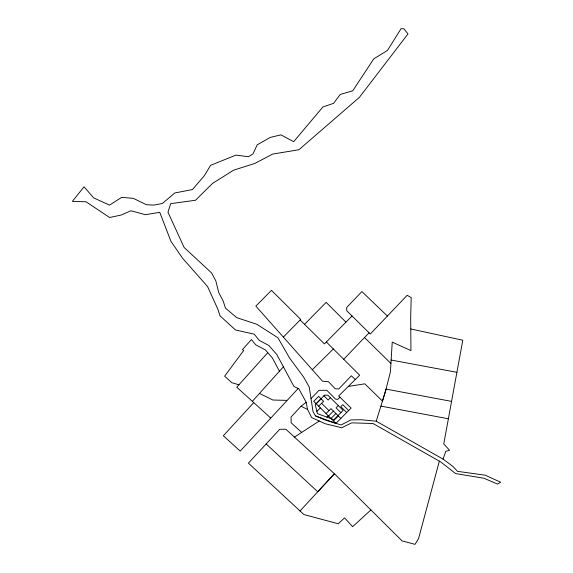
<?xml version="1.0" encoding="UTF-8"?>
<svg xmlns="http://www.w3.org/2000/svg" width="573" height="573" viewBox="0 0 573 573"><rect width="100%" height="100%" fill="white"/><g stroke="black" fill="none" stroke-linecap="round" stroke-linejoin="round"><path stroke-width="0.86" d="M439.341 461.143L418.584 538.548L415.024 544.35L402.053 540.869L334.424 473.749L285.913 429.277L279.717 429.292L248.417 463.142L303.926 514.554L338.206 523.751L344.602 517.892L352.631 526.673L370.903 509.956M376.225 421.184L361.284 419.758L351.005 419.902L341.128 424.944L324.117 419.651L315.487 415.876L313.051 411.708L309.212 386.954L303.432 376.805L289.702 358.211L277.919 337.769L256.926 324.325L236.685 317.628L225.425 308.102L223.305 301.312L218.707 292.488L215.856 280.978L211.623 272.97L184.134 247.493L167.975 212.225L170.668 203.651L195.457 200.278L212.597 183.346L233.734 170.124L254.964 163.391L272.633 154.087L298.913 149.732L359.407 97.338L408.012 33.9L403.872 28.793L401.071 28.65L387.527 50.374L373.775 58.847L352.753 90.792L340.226 94.466L333.565 103.355L322.95 106.922L293.663 141.689L280.956 134.848L270.255 137.413L257.184 144.854L253.001 153.893L248.396 156.716L235.947 155.104L210.606 165.325L204.418 175.617L192.456 189.563L174.815 192.965L162.352 203.501L153.886 205.098L146.38 204.711L133.394 198.365L121.727 197.334L109.5 205.127L93.678 197.886L84.023 186.812L72.37 201.338L86.043 201.796L109.615 217.504L121.096 215.054L130.923 210.749L145.327 214.689L159.767 212.325L170.94 241.34L182.622 258.308L207.576 286.564L217.969 309.434L219.996 315.83L235.51 329.991L254.24 334.166L259.275 340.405L268.923 345.533L276.895 354.666L293.935 386.46L298.898 388.902L306.125 402.167L307.565 409.494L311.64 417.538L325.199 423.734L341.701 427.773L351.707 422.838L373.087 423.519L440.802 461.974L455.578 473.563L483.934 478.254L497.6 484.085L500.63 482.215L485.195 475.196L457.469 471.335L452.77 466.264L443.058 459.123L376.225 421.184L385.407 391.645L390.399 371.956L392.247 342.124L410.956 350.612L410.676 317.628L411.192 297.559L407.152 295.317L370.28 334.009L346.729 310.724L346.715 307.465L361.892 291.571L387.391 316.06M443.058 459.123L445.808 451.28L449.561 450.299L443.774 443.925L462.783 340.233L410.805 328.966M267.777 352.682L236.756 387.19L270.621 417.932M252.349 401.351L283.406 366.813M253.732 402.604L223.341 435.774L240.223 451.101L298.139 388.53M306.154 402.325L301.076 406.193L291.091 416.994L291.105 422.716L301.677 432.407M300.023 510.951L334.424 473.749L317.743 491.792L266.159 443.946M343.707 359.285L369.026 332.827M311.017 398.622L319.025 390.328L326.796 390.277L335.52 399.087L337.676 399.395L339.904 397.196M283.334 337.089L300.71 319.419L271.466 290.353L255.845 306.111L322.47 381.181L328.422 381.697L335.248 388.781L338.715 388.988L351.371 375.795L355.289 379.527M352.051 316.01L324.433 343.893L304.55 324.347L326.152 302.372L345.949 322.169M316.203 403.772L321.102 398.837M318.645 406.236L323.566 401.286L318.638 396.387L313.739 401.315L335.928 423.368L351.113 408.091L338.657 395.986L359.658 375.2L326.345 341.959M316.862 411.378L320.321 407.904M330.413 397.748L328.157 400.011L323.924 395.807M326.044 413.591L330.965 408.635L340.828 418.44M326.846 417.115L328.207 415.74M338.299 405.584L336.05 407.854L340.885 412.66M328.53 416.019L333.429 411.085M330.993 418.469L335.893 413.534M333.465 420.919L338.364 415.984M312.314 369.735L333.357 348.957M294.443 437.092L319.254 421.019M348.298 386.446L364.8 383.824L382.47 401.1L386.052 389.103L451.574 401.387M286.708 400.377L272.898 400.026L259.483 393.415M391.137 360.037L456.903 372.314M380.916 406.099L448.387 418.784M238.927 384.77L231.836 382.721L224.637 376.196L243.704 350.475L242.458 349.573L251.454 339.567L255.665 344.788L265.406 349.96L272.29 357.846L279.452 371.211M315.487 415.876L335.878 423.418M301.076 406.193L307.565 409.494M364.521 337.533L390.922 363.475M300.137 319.999L304.55 324.347M348.663 410.547L342.747 404.667L340.792 406.637L346.708 412.517M321.589 403.277L328.981 410.633M324.519 395.205L315.265 404.517L317.385 413.613L333.88 419.708L343.141 410.39L327.835 395.184L324.519 395.205"/></g></svg>
